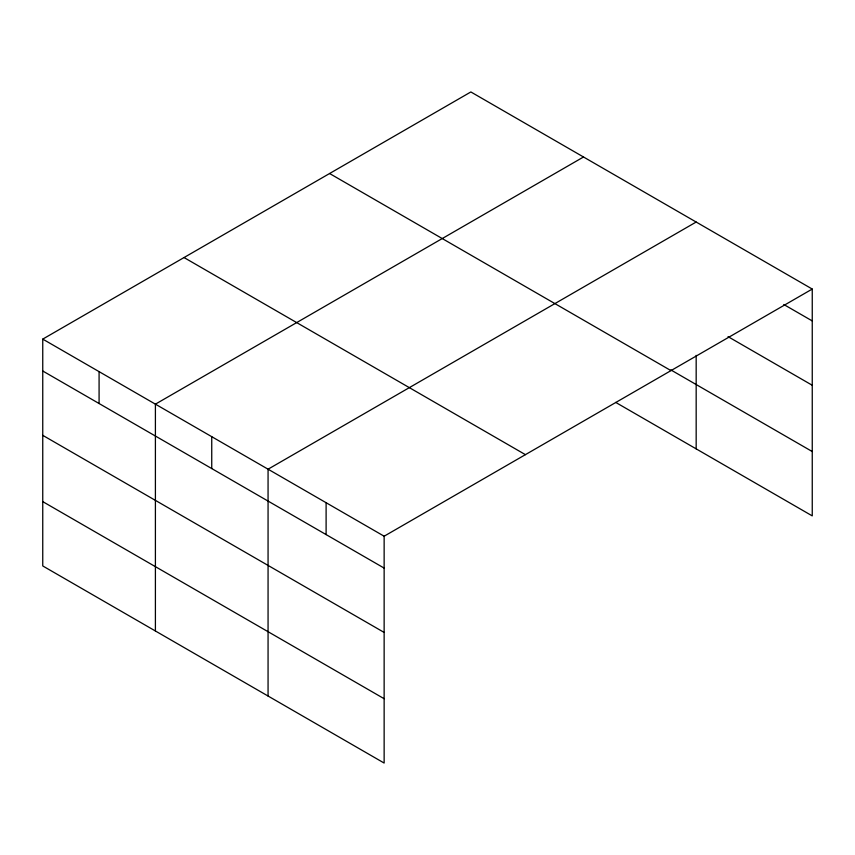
<?xml version="1.0" encoding="UTF-8"?>
<svg xmlns="http://www.w3.org/2000/svg" width="855" height="855" viewBox="0 0 855 855"><rect width="100%" height="100%" fill="white"/><g stroke="black" fill="none" stroke-linecap="round" stroke-linejoin="round"><path stroke-width="1.28" d="M42.75 339.114L384.141 536.213L384.141 763.045L42.75 565.946L42.75 339.114L470.859 91.955L812.25 289.054L812.25 515.886L615.707 402.406M583.516 156.989L155.407 404.159L155.407 630.99M696.173 222.033L268.064 469.203L268.064 696.034M384.141 536.213L812.25 289.054M783.8 304.508L812.25 320.924M728.043 336.646L812.25 385.263M670.886 369.937L812.25 451.547M329.581 173.512L670.972 370.61M184.028 257.547L525.419 454.657M42.75 370.995L384.141 568.094M42.75 435.334L384.141 632.433M42.75 501.618L384.141 698.717M696.173 355.37L696.173 448.864M326.108 502.708L326.108 534.589M211.741 436.681L211.741 468.561M99.084 371.636L99.084 403.517"/></g></svg>
